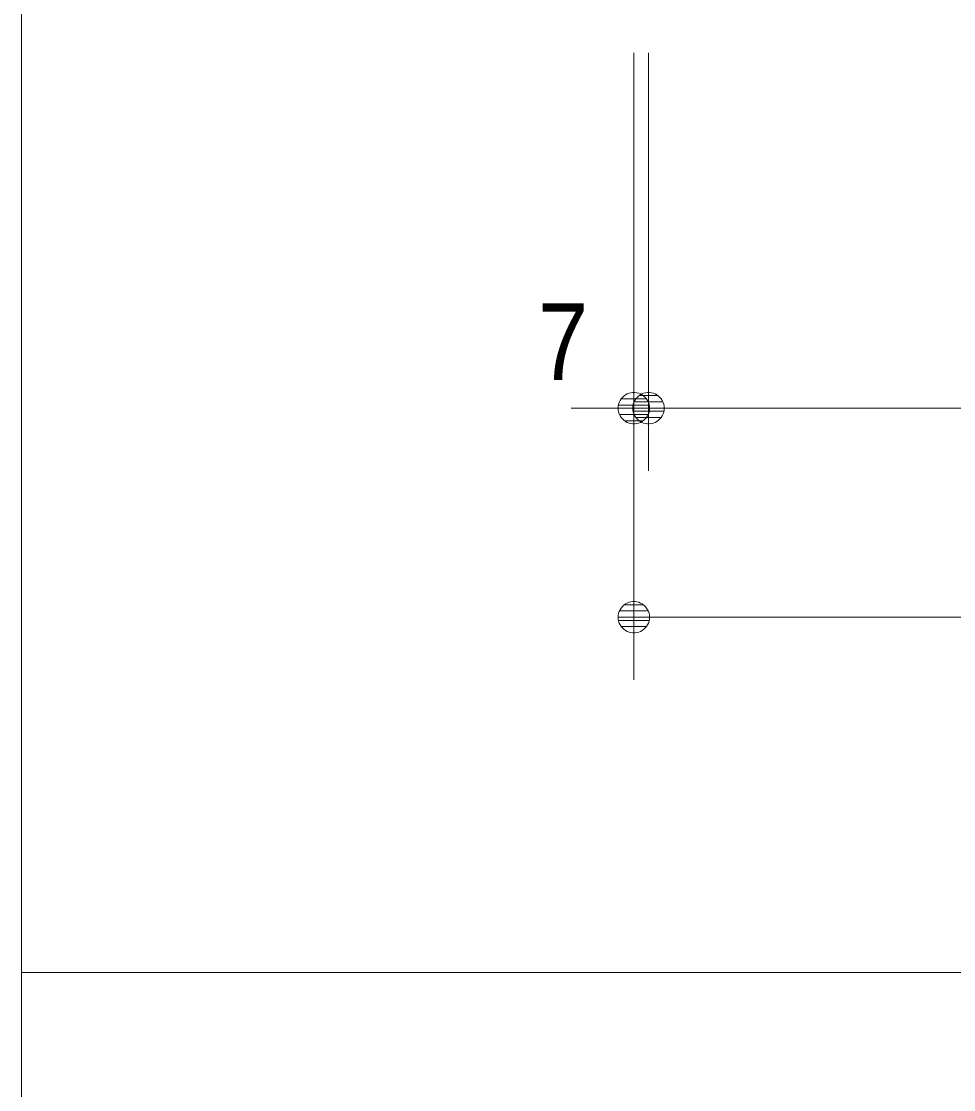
# Model space of a CAD drawing. Units: millimetres, scale not verified. Extents: x -6062 to 6062, y -3045 to 3045.
# Drawn here: x -5788 to -5342, y -2526 to -2015 of the extents above; entities that cross this region are included whole.
import ezdxf
from ezdxf.enums import TextEntityAlignment as Align

# ---------------------------------------------------------------- set-up
doc = ezdxf.new("R2010")
doc.units = ezdxf.units.MM
doc.header["$LTSCALE"] = 20
for name, color, linetype, lineweight in [('0-0_2寸法-1', 7, 'Continuous', 9), ('0-1_0', 7, 'Continuous', 9), ('0-2_2寸法-2', 7, 'Continuous', 9), ('0-5_1図面枠', 7, 'Continuous', 9)]:
    doc.layers.add(name, color=color, linetype=linetype, lineweight=lineweight)
doc.styles.add('ＭＳ Ｐゴシック', font='')
doc.styles.get('ＭＳ Ｐゴシック').set_extended_font_data('MS PGothic')

# ---------------------------------------------------------------- blocks, each defined once
blk = doc.blocks.new('_Dot')
at = {"layer": '0-1_0'}
for p, q in [((-10, 0), (-20, 0)), ((9.78, 2), (-9.78, 2)), ((7.99, 6), (-7.99, 6)), ((9.16, -3.98), (-9.16, -3.98)), ((6, -7.98), (-6, -7.98))]:
    blk.add_line(p, q, dxfattribs=at)
for points in [[(10, 0), (9.92, 1.25), (9.69, 2.49), (9.3, 3.68), (8.76, 4.82), (8.09, 5.88), (7.29, 6.85), (6.37, 7.71), (5.36, 8.44), (4.26, 9.05), (3.09, 9.51), (1.87, 9.82), (0.63, 9.98), (-0.63, 9.98), (-1.87, 9.82), (-3.09, 9.51), (-4.26, 9.05), (-5.36, 8.44), (-6.37, 7.71), (-7.29, 6.85), (-8.09, 5.88), (-8.76, 4.82), (-9.3, 3.68), (-9.69, 2.49), (-9.92, 1.25), (-10, 0), (0, 0)], [(-10, 0), (-9.92, -1.25), (-9.69, -2.49), (-9.3, -3.68), (-8.76, -4.82), (-8.09, -5.88), (-7.29, -6.85), (-6.37, -7.71), (-5.36, -8.44), (-4.26, -9.05), (-3.09, -9.51), (-1.87, -9.82), (-0.63, -9.98), (0.63, -9.98), (1.87, -9.82), (3.09, -9.51), (4.26, -9.05), (5.36, -8.44), (6.37, -7.71), (7.29, -6.85), (8.09, -5.88), (8.76, -4.82), (9.3, -3.68), (9.69, -2.49), (9.92, -1.25), (10, 0), (0, 0)]]:
    blk.add_lwpolyline(points, close=True, dxfattribs=at)
blk = doc.blocks.new('グループ-63')
at = {"layer": '0-5_1図面枠'}
blk.add_line((-80000, -49400), (80000, -49400), dxfattribs=at)
blk.add_lwpolyline([(-80000, 55400), (80000, 55400), (80000, -55400), (-80000, -55400)], close=True, dxfattribs=at)
blk = doc.blocks.new('図面枠')
at = {"layer": '0-5_1図面枠'}
blk.add_blockref('グループ-63', (0, 0), dxfattribs=at)

msp = doc.modelspace()

# ---------------------------------------------------------------- linework, layer by layer
at = {"layer": '0-0_2寸法-1'}
for p, q in [((-5487.5, -2030), (-5487.5, -2230)), ((-5472.49, -2200), (-4326.51, -2200)), ((-5494.5, -2230), (-5494.5, -2330)), ((-5479.49, -2300), (-727.51, -2300))]:
    msp.add_line(p, q, dxfattribs=at)
at = {"layer": '0-2_2寸法-2'}
for p, q in [((-5494.5, -2030), (-5494.5, -2230)), ((-5487.5, -2030), (-5487.5, -2230)), ((-5509.51, -2200), (-5524.51, -2200)), ((-5487.5, -2200), (-5494.5, -2200)), ((-5472.49, -2200), (-5457.49, -2200))]:
    msp.add_line(p, q, dxfattribs=at)

# ---------------------------------------------------------------- block references
at = {"layer": '0-0_2寸法-1', "xscale": 0.7503418, "yscale": 0.7503418, "rotation": 180}
for p in [(-5487.5, -2200), (-5494.5, -2300)]:
    msp.add_blockref('_Dot', p, dxfattribs=at)
at = {"layer": '0-2_2寸法-2', "xscale": 0.7503418, "yscale": 0.7503418}
msp.add_blockref('_Dot', (-5494.5, -2200), dxfattribs=at)
at = {"layer": '0-2_2寸法-2', "xscale": 0.7503418, "yscale": 0.7503418, "rotation": 180}
msp.add_blockref('_Dot', (-5487.5, -2200), dxfattribs=at)
at = {"layer": '0-5_1図面枠', "xscale": 0.05, "yscale": 0.05}
msp.add_blockref('図面枠', (-1787.5, 0), dxfattribs=at)

# ---------------------------------------------------------------- texts
at = {"layer": '0-2_2寸法-2', "style": 'ＭＳ Ｐゴシック', "width": 0.9}
msp.add_text('7', height=36.66, dxfattribs=at).set_placement((-5540.4, -2197.52), align=Align.BOTTOM_LEFT)

doc.saveas('drawing.dxf')
